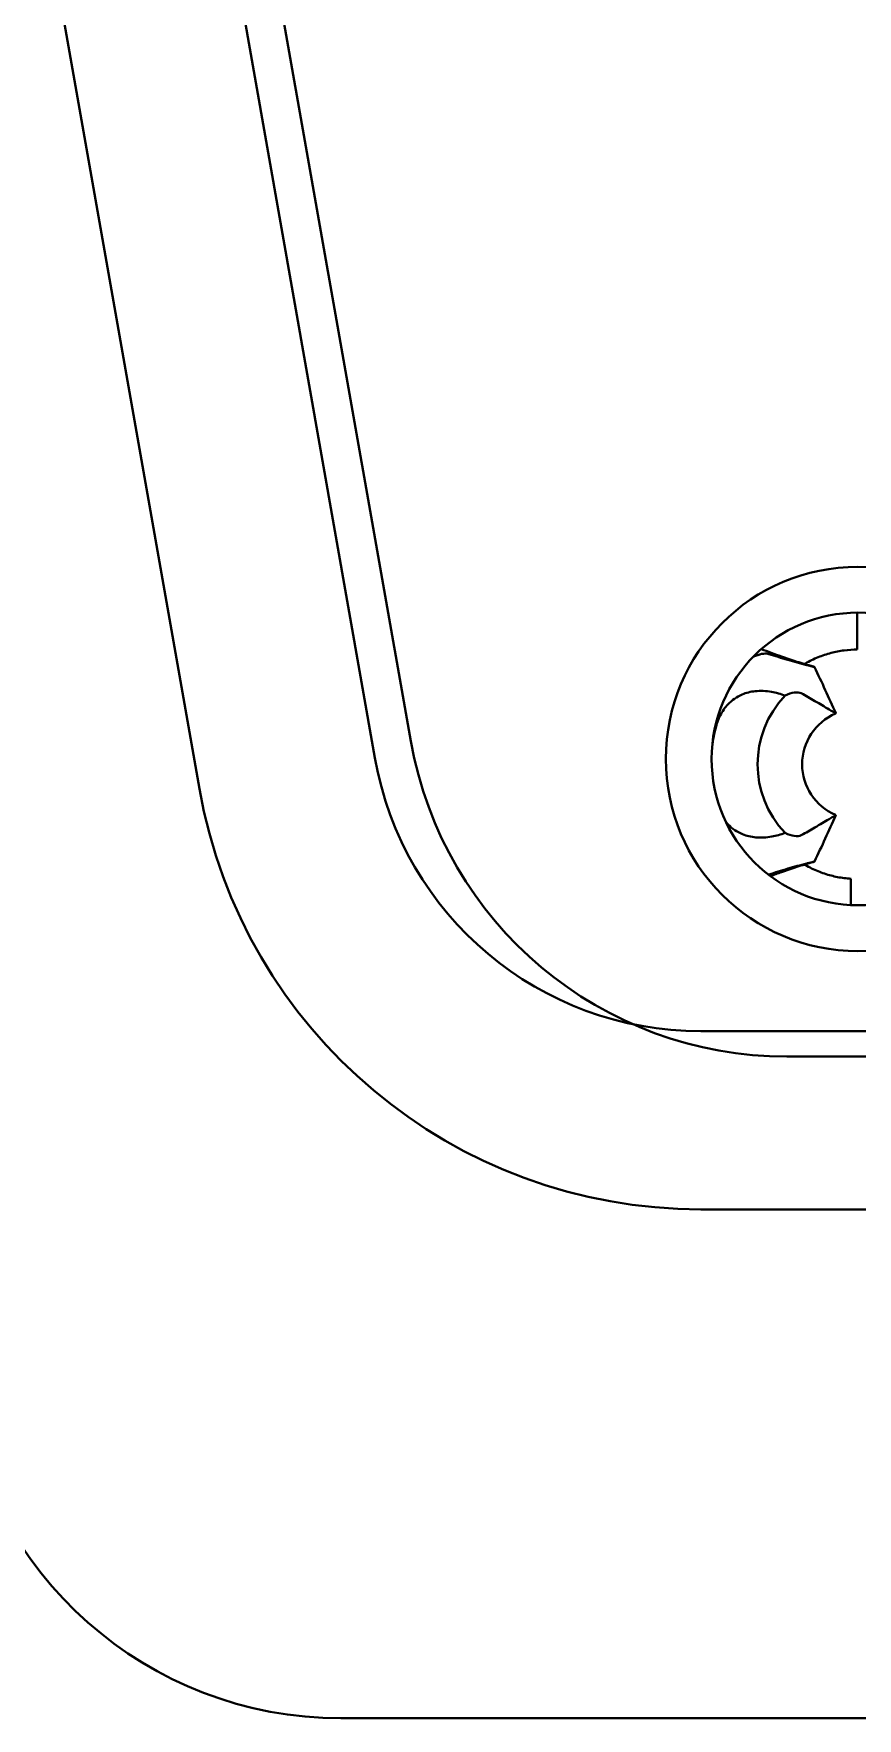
# Model space of a CAD drawing. Header units: millimetres. Extents: x 0 to 1188, y 0 to 840.
# Drawn here: x 105.6 to 108.83, y 342.56 to 349.18 of the extents above; entities that cross this region are included whole.
import ezdxf

# ---------------------------------------------------------------- set-up
doc = ezdxf.new("R2010")
doc.units = ezdxf.units.MM
doc.header["$LTSCALE"] = 2
doc.layers.add('가시적인 것(ISO)', color=3, linetype='Continuous', lineweight=40)

msp = doc.modelspace()

# ---------------------------------------------------------------- linework, layer by layer
at = {"layer": '가시적인 것(ISO)'}
for p, q in [((106.9361, 346.3298), (106.319, 349.8298)), ((106.487, 349.7451), (107.0777, 346.3951)), ((105.6296, 349.7083), (106.2467, 346.2083)), ((108.8315, 346.9006), (108.8315, 346.7552)), ((119.3121, 345.2556), (108.2164, 345.2556)), ((108.5549, 345.1556), (118.9735, 345.1556)), ((108.2164, 344.5556), (119.3121, 344.5556)), ((120.5457, 342.5556), (106.8027, 342.5556))]:
    msp.add_line(p, q, dxfattribs=at)
for radius in [0.755, 0.575]:
    msp.add_circle((108.8342, 346.3256), radius, dxfattribs=at)
for centre, radius, start, end in [((108.8315, 346.3046), 0.3916, 136.48076, 223.51972), ((108.8315, 346.3046), 0.2168, 113.21546, 246.78348), ((108.8315, 346.3046), 0.5744, 164.99313, 173.22531), ((108.5549, 346.6556), 1.5, 190, 270), ((108.2164, 346.5556), 1.3, 190, 270), ((108.2164, 346.5556), 2, 190, 270), ((106.8027, 344.0556), 1.5, 186.94098, 270)]:
    msp.add_arc(centre, radius, start, end, dxfattribs=at)
for centre, major_axis, ratio, start_param, end_param in [((108.2084, 346.3739), (-0.463, -0.2959), 0.288481, 3.394768, 3.408061), ((108.1878, 346.4698), (-0.4764, -0.2156), 0.090673, 3.19962, 3.25302), ((108.1866, 346.2517), (-0.4848, 0.3124), 0.282262, 2.882486, 2.895487), ((108.1879, 346.1394), (-0.4763, 0.2155), 0.090718, 3.030103, 3.083581)]:
    msp.add_ellipse(centre, major_axis=major_axis, ratio=ratio, start_param=start_param, end_param=end_param, dxfattribs=at)
for points, knots in [([(108.6591, 346.6888), (108.6354, 346.695), (108.6138, 346.7015), (108.574, 346.7143), (108.5536, 346.7212), (108.507, 346.7375), (108.4801, 346.7474), (108.4543, 346.7572)], [0.000001, 0.000001, 0.000001, 0.000001, 0.0588699, 0.0588699, 0.1213777, 0.1213777, 0.2070436, 0.2070436, 0.2070436, 0.2070436]), ([(108.6275, 346.7006), (108.6438, 346.71), (108.6605, 346.7182), (108.6774, 346.725), (108.6943, 346.7319), (108.7113, 346.7375), (108.7284, 346.742), (108.7455, 346.7465), (108.7626, 346.7498), (108.7799, 346.752), (108.7971, 346.7541), (108.8144, 346.7552), (108.8315, 346.7552)], [0, 0, 0, 0, 0.25, 0.25, 0.25, 0.5, 0.5, 0.5, 0.75, 0.75, 0.75, 1, 1, 1, 1]), ([(108.4223, 346.7268), (108.4255, 346.7283), (108.4287, 346.7296), (108.4434, 346.7354), (108.4538, 346.7381), (108.4713, 346.7401), (108.4785, 346.7396), (108.4842, 346.7378)], [-0.01429231, -0.01429231, -0.01429231, -0.01429231, -0.0125463, -0.0125463, -0.00607167, -0.00607167, -0.000001, -0.000001, -0.000001, -0.000001]), ([(108.4842, 346.7378), (108.5078, 346.7302), (108.5328, 346.7223), (108.5702, 346.7113), (108.5825, 346.7078), (108.6069, 346.7012), (108.6196, 346.6978), (108.6326, 346.6945)], [0.000001, 0.000001, 0.000001, 0.000001, 0.02510025, 0.02510025, 0.03680794, 0.03680794, 0.04760817, 0.04760817, 0.04760817, 0.04760817]), ([(108.6353, 346.6938), (108.6557, 346.6882), (108.6651, 346.6849), (108.6634, 346.6867), (108.6629, 346.6871), (108.6623, 346.6875)], [0.000001, 0.000001, 0.000001, 0.000001, 0.01769583, 0.01769583, 0.02027831, 0.02027831, 0.02027831, 0.02027831]), ([(108.5475, 346.5743), (108.5304, 346.5809), (108.5126, 346.5861), (108.4733, 346.593), (108.4515, 346.5942), (108.4126, 346.5899), (108.3954, 346.5857), (108.3686, 346.5743), (108.3586, 346.5689), (108.3398, 346.5558), (108.3311, 346.5484), (108.3111, 346.5271), (108.301, 346.5125), (108.286, 346.4827), (108.2807, 346.4682), (108.2767, 346.4534)], [0.000001, 0.000001, 0.000001, 0.000001, 0.00626223, 0.00626223, 0.01343841, 0.01343841, 0.01913464, 0.01913464, 0.02272973, 0.02272973, 0.02626393, 0.02626393, 0.03167014, 0.03167014, 0.03630667, 0.03630667, 0.03630667, 0.03630667]), ([(108.6115, 346.5834), (108.6049, 346.587), (108.5954, 346.5881), (108.5731, 346.5848), (108.5608, 346.5809), (108.5475, 346.5743)], [0.000001, 0.000001, 0.000001, 0.000001, 0.00832328, 0.00832328, 0.01574209, 0.01574209, 0.01574209, 0.01574209]), ([(108.6115, 346.5834), (108.6294, 346.5735), (108.6475, 346.5632), (108.6851, 346.5414), (108.7027, 346.5313), (108.7205, 346.5199)], [0.000001, 0.000001, 0.000001, 0.000001, 0.02267265, 0.02267265, 0.04797339, 0.04797339, 0.04797339, 0.04797339]), ([(108.7205, 346.5199), (108.7234, 346.5181), (108.7262, 346.5164), (108.7315, 346.5135), (108.734, 346.5123), (108.7365, 346.5112)], [-0.007255096, -0.007255096, -0.007255096, -0.007255096, -0.003632959, -0.003632959, -0.000001, -0.000001, -0.000001, -0.000001]), ([(108.7464, 346.504), (108.7472, 346.5046), (108.7468, 346.5055), (108.7452, 346.5068), (108.7435, 346.508), (108.7406, 346.5095), (108.7365, 346.5112)], [0, 0, 0, 0, 0.5, 0.5, 0.5, 1, 1, 1, 1]), ([(108.7365, 346.098), (108.734, 346.097), (108.7315, 346.0957), (108.7261, 346.0928), (108.7234, 346.0912), (108.7204, 346.0893)], [-0.007253637, -0.007253637, -0.007253637, -0.007253637, -0.003622384, -0.003622384, -0.000001, -0.000001, -0.000001, -0.000001]), ([(108.7365, 346.098), (108.7406, 346.0997), (108.7435, 346.1013), (108.7452, 346.1025), (108.7468, 346.1037), (108.7472, 346.1046), (108.7464, 346.1052)], [0, 0, 0, 0, 0.5, 0.5, 0.5, 1, 1, 1, 1]), ([(108.3149, 346.0787), (108.3178, 346.0751), (108.3209, 346.0716), (108.3321, 346.06), (108.3407, 346.0526), (108.3596, 346.0397), (108.3697, 346.0343), (108.3971, 346.023), (108.4147, 346.0189), (108.4536, 346.0151), (108.4748, 346.0164), (108.5132, 346.0234), (108.5307, 346.0285), (108.5475, 346.0349)], [0.00873439, 0.00873439, 0.00873439, 0.00873439, 0.01016888, 0.01016888, 0.01366516, 0.01366516, 0.01727295, 0.01727295, 0.02310028, 0.02310028, 0.0300965, 0.0300965, 0.03622826, 0.03622826, 0.03622826, 0.03622826]), ([(108.5475, 346.0349), (108.5608, 346.0284), (108.573, 346.0245), (108.5953, 346.0211), (108.6048, 346.0223), (108.6115, 346.0259)], [0.000001, 0.000001, 0.000001, 0.000001, 0.00737626, 0.00737626, 0.01570945, 0.01570945, 0.01570945, 0.01570945]), ([(108.7204, 346.0893), (108.7027, 346.078), (108.685, 346.0678), (108.6475, 346.046), (108.6295, 346.0357), (108.6115, 346.0259)], [0.000001, 0.000001, 0.000001, 0.000001, 0.02202179, 0.02202179, 0.04195434, 0.04195434, 0.04195434, 0.04195434]), ([(108.6326, 345.9147), (108.6197, 345.9115), (108.607, 345.9081), (108.5827, 345.9015), (108.5704, 345.8979), (108.533, 345.8869), (108.5078, 345.8791), (108.4842, 345.8715)], [0.000001, 0.000001, 0.000001, 0.000001, 0.01087239, 0.01087239, 0.02267253, 0.02267253, 0.04807062, 0.04807062, 0.04807062, 0.04807062]), ([(108.4896, 345.8653), (108.5043, 345.8707), (108.5192, 345.876), (108.5537, 345.8881), (108.5741, 345.895), (108.6139, 345.9077), (108.6355, 345.9142), (108.6591, 345.9204)], [0.0873718, 0.0873718, 0.0873718, 0.0873718, 0.1360095, 0.1360095, 0.2001654, 0.2001654, 0.2604816, 0.2604816, 0.2604816, 0.2604816]), ([(108.8066, 345.8548), (108.7977, 345.8553), (108.7887, 345.8562), (108.7798, 345.8573), (108.7626, 345.8595), (108.7454, 345.8628), (108.7284, 345.8672), (108.7113, 345.8717), (108.6943, 345.8773), (108.6774, 345.8842), (108.6605, 345.8911), (108.6438, 345.8992), (108.6275, 345.9086)], [0.0000003, 0.0000003, 0.0000003, 0.0000003, 0.146665, 0.146665, 0.146665, 0.43111, 0.43111, 0.43111, 0.715555, 0.715555, 0.715555, 1, 1, 1, 1]), ([(108.6353, 345.9154), (108.6556, 345.9211), (108.6651, 345.9244), (108.6634, 345.9225), (108.6629, 345.9222), (108.6623, 345.9217)], [-0.02032757, -0.02032757, -0.02032757, -0.02032757, -0.00261135, -0.00261135, -0.000001, -0.000001, -0.000001, -0.000001]), ([(108.8065, 345.7512), (108.8065, 345.7639), (108.8065, 345.7987), (108.8065, 345.8331), (108.8065, 345.8547)], [0.4757893, 0.4757893, 0.4757893, 0.4757893, 0.6666667, 0.9999916, 0.9999916, 0.9999916, 0.9999916])]:
    msp.add_open_spline(points, degree=3, knots=knots, dxfattribs=at)
for points in [[(108.624, 346.6986), (108.6252, 346.6993), (108.6263, 346.6999), (108.6275, 346.7006)], [(108.6637, 346.6863), (108.6923, 346.6267), (108.7199, 346.5663), (108.7467, 346.5051)], [(108.7464, 346.504), (108.7463, 346.504), (108.7462, 346.5039), (108.7461, 346.5038)], [(108.7467, 346.1041), (108.7199, 346.0429), (108.6923, 345.9825), (108.6637, 345.9229)], [(108.7464, 346.1052), (108.7463, 346.1053), (108.7462, 346.1053), (108.7461, 346.1054)], [(108.6275, 345.9086), (108.6263, 345.9093), (108.6252, 345.91), (108.624, 345.9107)], [(108.4842, 345.8715), (108.4836, 345.8713), (108.4829, 345.8711), (108.4822, 345.8709)]]:
    msp.add_open_spline(points, degree=3, dxfattribs=at)

doc.saveas('drawing.dxf')
